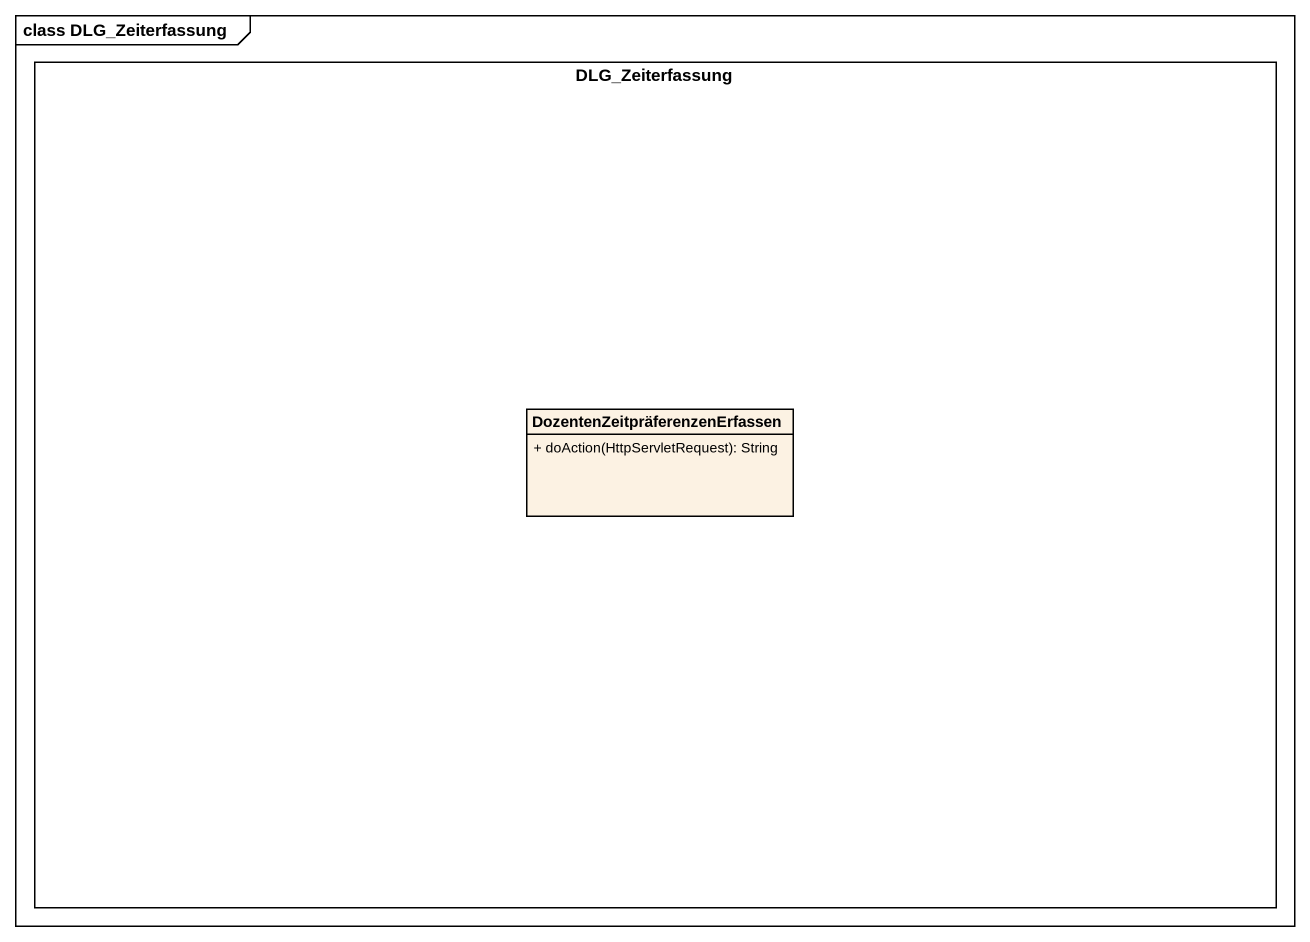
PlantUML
@startuml
mainframe class DLG_Zeiterfassung
hide circle
hide empty members
skinparam classAttributeIconSize 0
rectangle DLG_Zeiterfassung {
  class "DozentenZeitpräferenzenErfassen" as DozentenZeitpräferenzenErfas {
    + doAction(HttpServletRequest): String
  }
}
@enduml
